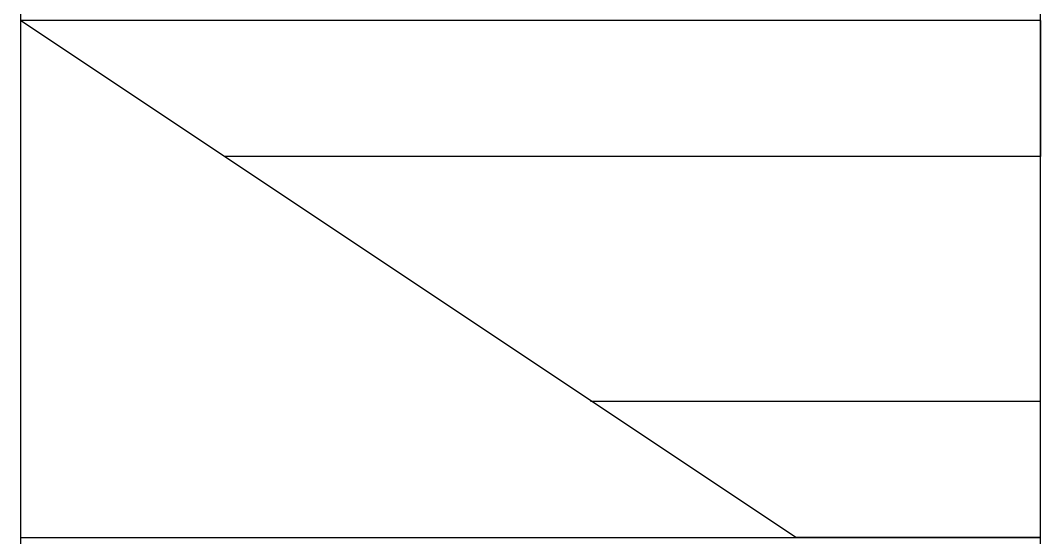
# Model space of a CAD drawing. Header units: inches. Extents: x 5 to 33.8, y 2.5 to 26.5.
# Drawn here: x 4.97 to 12.47, y 2.53 to 6.33 of the extents above.
import ezdxf

# ---------------------------------------------------------------- set-up
doc = ezdxf.new("R2010")
doc.units = ezdxf.units.IN
doc.header["$MEASUREMENT"] = 0

msp = doc.modelspace()

# ---------------------------------------------------------------- linework, layer by layer
for p, q in [((12.473, 6.3309), (4.973, 6.3309)), ((4.973, 6.3309), (4.973, 2.5309)), ((10.673, 2.5309), (4.973, 6.3309)), ((12.473, 2.5309), (12.473, 6.3309)), ((12.473, 6.3309), (12.473, 5.3309)), ((12.473, 5.3309), (6.473, 5.3309)), ((12.473, 3.5309), (9.1653, 3.5309)), ((12.473, 2.5309), (12.473, 3.5309)), ((4.973, 2.5309), (12.473, 2.5309)), ((12.473, 2.5309), (10.673, 2.5309))]:
    msp.add_line(p, q)
for p, direction in [((4.973, 5.9305), (0, -1)), ((12.473, 2.5309), (0, 1))]:
    msp.add_xline(p, direction)

doc.saveas('drawing.dxf')
